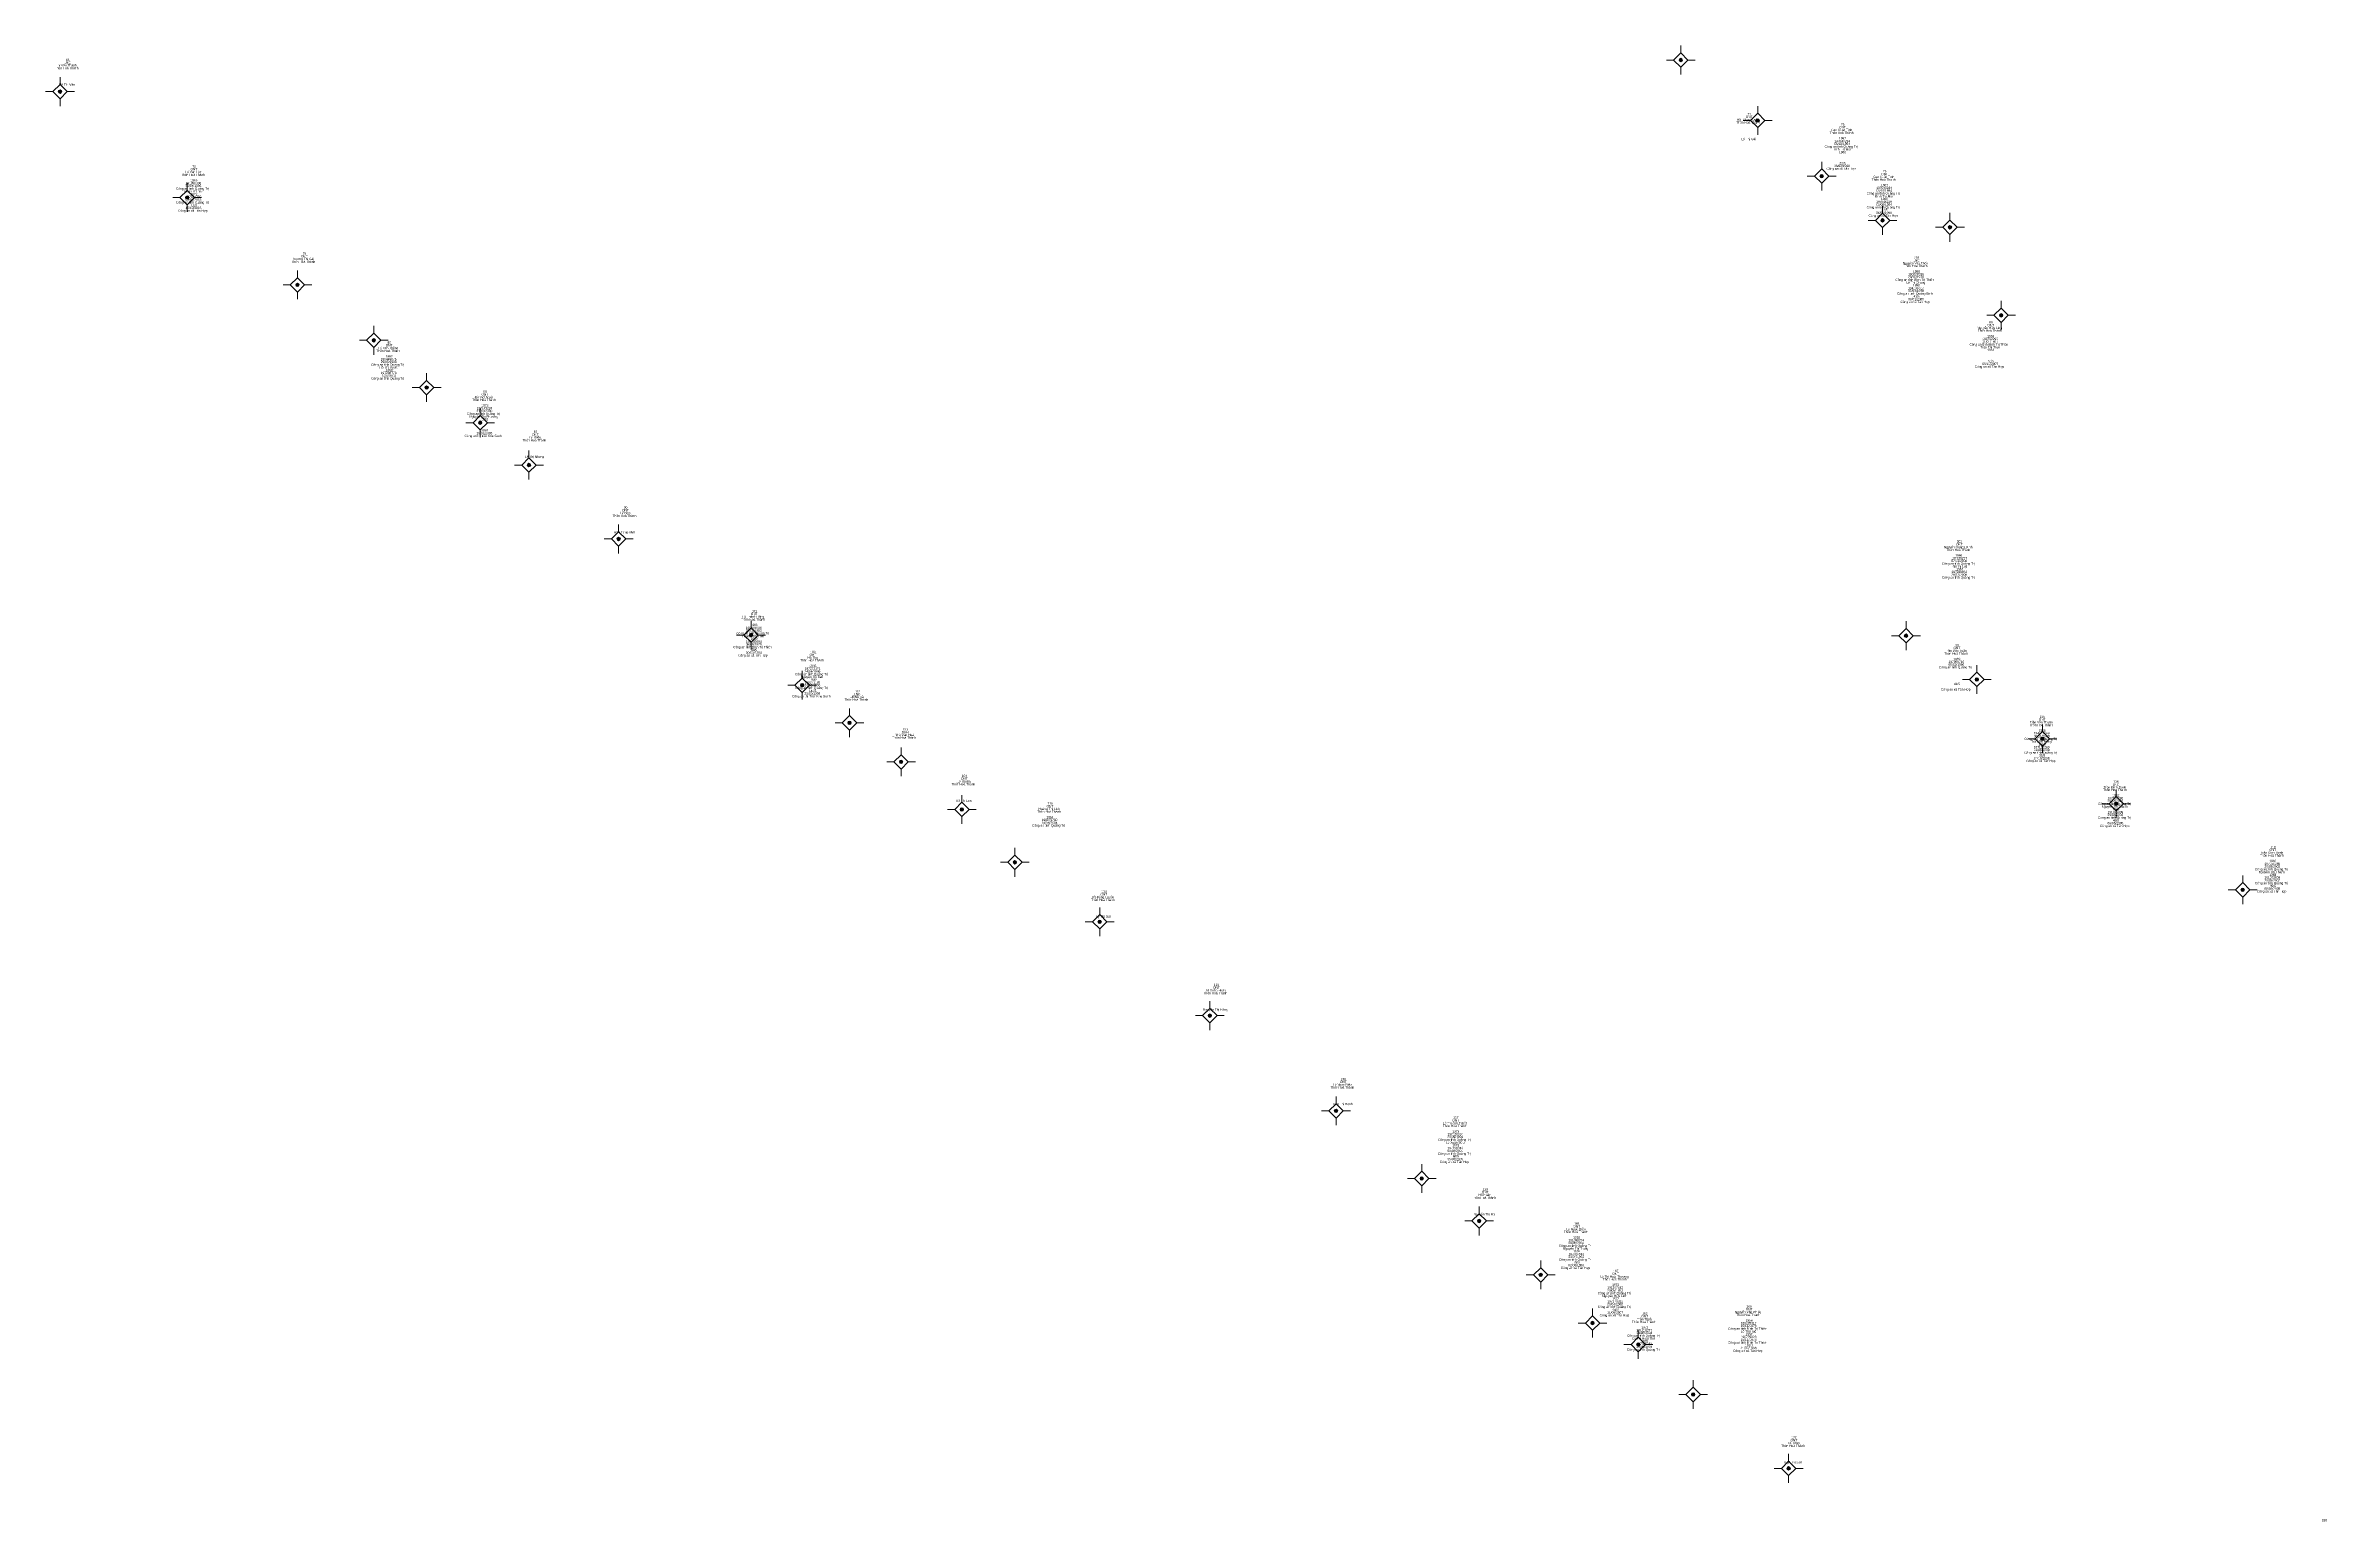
# Model space of a CAD drawing. Header units: metres. Extents: x 548344 to 551009, y 1840956 to 1844853.
# Drawn here: x 550104.4 to 550500.6, y 1841486.1 to 1841742.3 of the extents above; entities that cross this region are included whole.
import ezdxf
from ezdxf.enums import TextEntityAlignment as Align

# ---------------------------------------------------------------- set-up
doc = ezdxf.new("R2010")
doc.units = ezdxf.units.M
doc.header["$LTSCALE"] = 0.16
doc.layers.add('11', color=7, linetype='Continuous', lineweight=13)
doc.layers.add('15', color=7, linetype='Continuous')

msp = doc.modelspace()

# ---------------------------------------------------------------- hatches: boundary and pattern name
at = {"layer": '11'}
for points in [[(550388.7195, 1841739.78, 1), (550388.1195, 1841739.78, 1)], [(550107.2095, 1841734.29, 1), (550106.6095, 1841734.29, 1)], [(550402.0895, 1841729.3, 1), (550401.4895, 1841729.3, 1)], [(550413.1995, 1841719.63, 1), (550412.5995, 1841719.63, 1)], [(550129.2995, 1841715.9, 1), (550128.6995, 1841715.9, 1)], [(550423.7795, 1841711.95, 1), (550423.1795, 1841711.95, 1)], [(550435.4795, 1841710.74, 1), (550434.8795, 1841710.74, 1)], [(550148.4495, 1841700.74, 1), (550147.8495, 1841700.74, 1)], [(550444.3695, 1841695.47, 1), (550443.7695, 1841695.47, 1)], [(550161.7095, 1841691.13, 1), (550161.1095, 1841691.13, 1)], [(550170.8895, 1841682.92, 1), (550170.2895, 1841682.92, 1)], [(550180.1995, 1841676.82, 1), (550179.5995, 1841676.82, 1)], [(550188.6695, 1841669.47, 1), (550188.0695, 1841669.47, 1)], [(550204.2395, 1841656.64, 1), (550203.6395, 1841656.64, 1)], [(550227.2395, 1841639.96, 1), (550226.6395, 1841639.96, 1)], [(550427.8495, 1841639.85, 1), (550427.2495, 1841639.85, 1)], [(550236.1195, 1841631.25, 1), (550235.5195, 1841631.25, 1)], [(550440.1495, 1841632.25, 1), (550439.5495, 1841632.25, 1)], [(550244.3395, 1841624.72, 1), (550243.7395, 1841624.72, 1)], [(550451.5495, 1841621.94, 1), (550450.9495, 1841621.94, 1)], [(550253.2995, 1841617.94, 1), (550252.6995, 1841617.94, 1)], [(550263.8595, 1841609.68, 1), (550263.2595, 1841609.68, 1)], [(550464.3595, 1841610.67, 1), (550463.7595, 1841610.67, 1)], [(550273.0695, 1841600.51, 1), (550272.4695, 1841600.51, 1)], [(550486.3295, 1841595.73, 1), (550485.7295, 1841595.73, 1)], [(550287.7995, 1841590.18, 1), (550287.1995, 1841590.18, 1)], [(550306.9295, 1841573.89, 1), (550306.3295, 1841573.89, 1)], [(550328.8495, 1841557.35, 1), (550328.2495, 1841557.35, 1)], [(550343.7395, 1841545.62, 1), (550343.1395, 1841545.62, 1)], [(550353.7095, 1841538.24, 1), (550353.1095, 1841538.24, 1)], [(550364.3995, 1841528.88, 1), (550363.7995, 1841528.88, 1)], [(550373.3995, 1841520.52, 1), (550372.7995, 1841520.52, 1)], [(550381.3495, 1841516.8, 1), (550380.7495, 1841516.8, 1)], [(550390.8795, 1841508.12, 1), (550390.2795, 1841508.12, 1)], [(550407.4595, 1841495.29, 1), (550406.8595, 1841495.29, 1)]]:
    msp.add_hatch(color=256, dxfattribs=at).paths.add_polyline_path(points)

# ---------------------------------------------------------------- linework, layer by layer
for p, q in [((550388.42, 1841742.28), (550388.42, 1841741.03)), ((550387.17, 1841739.78), (550385.92, 1841739.78)), ((550388.42, 1841738.53), (550388.42, 1841737.28)), ((550390.92, 1841739.78), (550389.67, 1841739.78)), ((550106.91, 1841736.79), (550106.91, 1841735.54)), ((550105.66, 1841734.29), (550104.41, 1841734.29)), ((550106.91, 1841733.04), (550106.91, 1841731.79)), ((550109.41, 1841734.29), (550108.16, 1841734.29)), ((550401.79, 1841731.8), (550401.79, 1841730.55)), ((550400.54, 1841729.3), (550399.29, 1841729.3)), ((550401.79, 1841728.05), (550401.79, 1841726.8)), ((550404.29, 1841729.3), (550403.04, 1841729.3)), ((550411.65, 1841719.63), (550410.4, 1841719.63)), ((550412.9, 1841722.13), (550412.9, 1841720.88)), ((550415.4, 1841719.63), (550414.15, 1841719.63)), ((550127.75, 1841715.9), (550126.5, 1841715.9)), ((550129, 1841718.4), (550129, 1841717.15)), ((550129, 1841714.65), (550129, 1841713.4)), ((550131.5, 1841715.9), (550130.25, 1841715.9)), ((550412.9, 1841718.38), (550412.9, 1841717.13)), ((550422.23, 1841711.95), (550420.98, 1841711.95)), ((550423.48, 1841714.45), (550423.48, 1841713.2)), ((550423.48, 1841710.7), (550423.48, 1841709.45)), ((550425.98, 1841711.95), (550424.73, 1841711.95)), ((550433.93, 1841710.74), (550432.68, 1841710.74)), ((550435.18, 1841713.24), (550435.18, 1841711.99)), ((550437.68, 1841710.74), (550436.43, 1841710.74)), ((550435.18, 1841709.49), (550435.18, 1841708.24)), ((550148.15, 1841703.24), (550148.15, 1841701.99)), ((550146.9, 1841700.74), (550145.65, 1841700.74)), ((550148.15, 1841699.49), (550148.15, 1841698.24)), ((550150.65, 1841700.74), (550149.4, 1841700.74)), ((550442.82, 1841695.47), (550441.57, 1841695.47)), ((550444.07, 1841697.97), (550444.07, 1841696.72)), ((550446.57, 1841695.47), (550445.32, 1841695.47)), ((550160.16, 1841691.13), (550158.91, 1841691.13)), ((550161.41, 1841693.63), (550161.41, 1841692.38)), ((550163.91, 1841691.13), (550162.66, 1841691.13)), ((550444.07, 1841694.22), (550444.07, 1841692.97)), ((550161.41, 1841689.88), (550161.41, 1841688.63)), ((550169.34, 1841682.92), (550168.09, 1841682.92)), ((550170.59, 1841685.42), (550170.59, 1841684.17)), ((550173.09, 1841682.92), (550171.84, 1841682.92)), ((550170.59, 1841681.67), (550170.59, 1841680.42)), ((550179.9, 1841679.32), (550179.9, 1841678.07)), ((550178.65, 1841676.82), (550177.4, 1841676.82)), ((550179.9, 1841675.57), (550179.9, 1841674.32)), ((550182.4, 1841676.82), (550181.15, 1841676.82)), ((550188.37, 1841671.97), (550188.37, 1841670.72)), ((550187.12, 1841669.47), (550185.87, 1841669.47)), ((550188.37, 1841668.22), (550188.37, 1841666.97)), ((550190.87, 1841669.47), (550189.62, 1841669.47)), ((550203.94, 1841659.14), (550203.94, 1841657.89)), ((550202.69, 1841656.64), (550201.44, 1841656.64)), ((550203.94, 1841655.39), (550203.94, 1841654.14)), ((550206.44, 1841656.64), (550205.19, 1841656.64)), ((550225.69, 1841639.96), (550224.44, 1841639.96)), ((550226.94, 1841642.46), (550226.94, 1841641.21)), ((550229.44, 1841639.96), (550228.19, 1841639.96)), ((550426.3, 1841639.85), (550425.05, 1841639.85)), ((550427.55, 1841642.35), (550427.55, 1841641.1)), ((550430.05, 1841639.85), (550428.8, 1841639.85)), ((550226.94, 1841638.71), (550226.94, 1841637.46)), ((550427.55, 1841638.6), (550427.55, 1841637.35)), ((550235.82, 1841633.75), (550235.82, 1841632.5)), ((550438.6, 1841632.25), (550437.35, 1841632.25)), ((550439.85, 1841634.75), (550439.85, 1841633.5)), ((550442.35, 1841632.25), (550441.1, 1841632.25)), ((550234.57, 1841631.25), (550233.32, 1841631.25)), ((550235.82, 1841630), (550235.82, 1841628.75)), ((550238.32, 1841631.25), (550237.07, 1841631.25)), ((550439.85, 1841631), (550439.85, 1841629.75)), ((550242.79, 1841624.72), (550241.54, 1841624.72)), ((550244.04, 1841627.22), (550244.04, 1841625.97)), ((550244.04, 1841623.47), (550244.04, 1841622.22)), ((550246.54, 1841624.72), (550245.29, 1841624.72)), ((550451.25, 1841624.44), (550451.25, 1841623.19)), ((550253, 1841620.44), (550253, 1841619.19)), ((550450, 1841621.94), (550448.75, 1841621.94)), ((550451.25, 1841620.69), (550451.25, 1841619.44)), ((550453.75, 1841621.94), (550452.5, 1841621.94)), ((550251.75, 1841617.94), (550250.5, 1841617.94)), ((550253, 1841616.69), (550253, 1841615.44)), ((550255.5, 1841617.94), (550254.25, 1841617.94)), ((550263.56, 1841612.18), (550263.56, 1841610.93)), ((550464.06, 1841613.17), (550464.06, 1841611.92)), ((550262.31, 1841609.68), (550261.06, 1841609.68)), ((550263.56, 1841608.43), (550263.56, 1841607.18)), ((550266.06, 1841609.68), (550264.81, 1841609.68)), ((550462.81, 1841610.67), (550461.56, 1841610.67)), ((550464.06, 1841609.42), (550464.06, 1841608.17)), ((550466.56, 1841610.67), (550465.31, 1841610.67)), ((550271.52, 1841600.51), (550270.27, 1841600.51)), ((550272.77, 1841603.01), (550272.77, 1841601.76)), ((550275.27, 1841600.51), (550274.02, 1841600.51)), ((550272.77, 1841599.26), (550272.77, 1841598.01)), ((550484.78, 1841595.73), (550483.53, 1841595.73)), ((550486.03, 1841598.23), (550486.03, 1841596.98)), ((550488.53, 1841595.73), (550487.28, 1841595.73)), ((550287.5, 1841592.68), (550287.5, 1841591.43)), ((550486.03, 1841594.48), (550486.03, 1841593.23)), ((550286.25, 1841590.18), (550285, 1841590.18)), ((550287.5, 1841588.93), (550287.5, 1841587.68)), ((550290, 1841590.18), (550288.75, 1841590.18)), ((550306.63, 1841576.39), (550306.63, 1841575.14)), ((550305.38, 1841573.89), (550304.13, 1841573.89)), ((550306.63, 1841572.64), (550306.63, 1841571.39)), ((550309.13, 1841573.89), (550307.88, 1841573.89)), ((550327.3, 1841557.35), (550326.05, 1841557.35)), ((550328.55, 1841559.85), (550328.55, 1841558.6)), ((550328.55, 1841556.1), (550328.55, 1841554.85)), ((550331.05, 1841557.35), (550329.8, 1841557.35)), ((550343.44, 1841548.12), (550343.44, 1841546.87)), ((550342.19, 1841545.62), (550340.94, 1841545.62)), ((550343.44, 1841544.37), (550343.44, 1841543.12)), ((550345.94, 1841545.62), (550344.69, 1841545.62)), ((550353.41, 1841540.74), (550353.41, 1841539.49)), ((550352.16, 1841538.24), (550350.91, 1841538.24)), ((550353.41, 1841536.99), (550353.41, 1841535.74)), ((550355.91, 1841538.24), (550354.66, 1841538.24)), ((550362.85, 1841528.88), (550361.6, 1841528.88)), ((550364.1, 1841531.38), (550364.1, 1841530.13)), ((550366.6, 1841528.88), (550365.35, 1841528.88)), ((550364.1, 1841527.63), (550364.1, 1841526.38)), ((550371.85, 1841520.52), (550370.6, 1841520.52)), ((550373.1, 1841523.02), (550373.1, 1841521.77)), ((550375.6, 1841520.52), (550374.35, 1841520.52)), ((550373.1, 1841519.27), (550373.1, 1841518.02)), ((550379.8, 1841516.8), (550378.55, 1841516.8)), ((550381.05, 1841519.3), (550381.05, 1841518.05)), ((550383.55, 1841516.8), (550382.3, 1841516.8)), ((550381.05, 1841515.55), (550381.05, 1841514.3)), ((550390.58, 1841510.62), (550390.58, 1841509.37)), ((550389.33, 1841508.12), (550388.08, 1841508.12)), ((550390.58, 1841506.87), (550390.58, 1841505.62)), ((550393.08, 1841508.12), (550391.83, 1841508.12)), ((550407.16, 1841497.79), (550407.16, 1841496.54)), ((550405.91, 1841495.29), (550404.66, 1841495.29)), ((550407.16, 1841494.04), (550407.16, 1841492.79)), ((550409.66, 1841495.29), (550408.41, 1841495.29))]:
    msp.add_line(p, q, dxfattribs=at)
for points in [[(550388.42, 1841741.03), (550387.17, 1841739.78), (550388.42, 1841738.53), (550389.67, 1841739.78)], [(550106.91, 1841735.54), (550105.66, 1841734.29), (550106.91, 1841733.04), (550108.16, 1841734.29)], [(550401.79, 1841730.55), (550400.54, 1841729.3), (550401.79, 1841728.05), (550403.04, 1841729.3)], [(550412.9, 1841720.88), (550411.65, 1841719.63), (550412.9, 1841718.38), (550414.15, 1841719.63)], [(550129, 1841717.15), (550127.75, 1841715.9), (550129, 1841714.65), (550130.25, 1841715.9)], [(550423.48, 1841713.2), (550422.23, 1841711.95), (550423.48, 1841710.7), (550424.73, 1841711.95)], [(550435.18, 1841711.99), (550433.93, 1841710.74), (550435.18, 1841709.49), (550436.43, 1841710.74)], [(550148.15, 1841701.99), (550146.9, 1841700.74), (550148.15, 1841699.49), (550149.4, 1841700.74)], [(550444.07, 1841696.72), (550442.82, 1841695.47), (550444.07, 1841694.22), (550445.32, 1841695.47)], [(550161.41, 1841692.38), (550160.16, 1841691.13), (550161.41, 1841689.88), (550162.66, 1841691.13)], [(550170.59, 1841684.17), (550169.34, 1841682.92), (550170.59, 1841681.67), (550171.84, 1841682.92)], [(550179.9, 1841678.07), (550178.65, 1841676.82), (550179.9, 1841675.57), (550181.15, 1841676.82)], [(550188.37, 1841670.72), (550187.12, 1841669.47), (550188.37, 1841668.22), (550189.62, 1841669.47)], [(550203.94, 1841657.89), (550202.69, 1841656.64), (550203.94, 1841655.39), (550205.19, 1841656.64)], [(550226.94, 1841641.21), (550225.69, 1841639.96), (550226.94, 1841638.71), (550228.19, 1841639.96)], [(550427.55, 1841641.1), (550426.3, 1841639.85), (550427.55, 1841638.6), (550428.8, 1841639.85)], [(550235.82, 1841632.5), (550234.57, 1841631.25), (550235.82, 1841630), (550237.07, 1841631.25)], [(550439.85, 1841633.5), (550438.6, 1841632.25), (550439.85, 1841631), (550441.1, 1841632.25)], [(550244.04, 1841625.97), (550242.79, 1841624.72), (550244.04, 1841623.47), (550245.29, 1841624.72)], [(550451.25, 1841623.19), (550450, 1841621.94), (550451.25, 1841620.69), (550452.5, 1841621.94)], [(550253, 1841619.19), (550251.75, 1841617.94), (550253, 1841616.69), (550254.25, 1841617.94)], [(550464.06, 1841611.92), (550462.81, 1841610.67), (550464.06, 1841609.42), (550465.31, 1841610.67)], [(550263.56, 1841610.93), (550262.31, 1841609.68), (550263.56, 1841608.43), (550264.81, 1841609.68)], [(550272.77, 1841601.76), (550271.52, 1841600.51), (550272.77, 1841599.26), (550274.02, 1841600.51)], [(550486.03, 1841596.98), (550484.78, 1841595.73), (550486.03, 1841594.48), (550487.28, 1841595.73)], [(550287.5, 1841591.43), (550286.25, 1841590.18), (550287.5, 1841588.93), (550288.75, 1841590.18)], [(550306.63, 1841575.14), (550305.38, 1841573.89), (550306.63, 1841572.64), (550307.88, 1841573.89)], [(550328.55, 1841558.6), (550327.3, 1841557.35), (550328.55, 1841556.1), (550329.8, 1841557.35)], [(550343.44, 1841546.87), (550342.19, 1841545.62), (550343.44, 1841544.37), (550344.69, 1841545.62)], [(550353.41, 1841539.49), (550352.16, 1841538.24), (550353.41, 1841536.99), (550354.66, 1841538.24)], [(550364.1, 1841530.13), (550362.85, 1841528.88), (550364.1, 1841527.63), (550365.35, 1841528.88)], [(550373.1, 1841521.77), (550371.85, 1841520.52), (550373.1, 1841519.27), (550374.35, 1841520.52)], [(550381.05, 1841518.05), (550379.8, 1841516.8), (550381.05, 1841515.55), (550382.3, 1841516.8)], [(550390.58, 1841509.37), (550389.33, 1841508.12), (550390.58, 1841506.87), (550391.83, 1841508.12)], [(550407.16, 1841496.54), (550405.91, 1841495.29), (550407.16, 1841494.04), (550408.41, 1841495.29)]]:
    msp.add_lwpolyline(points, close=True, dxfattribs=at)
for centre in [(550388.4195, 1841739.78), (550106.9095, 1841734.29), (550401.7895, 1841729.3), (550412.8995, 1841719.63), (550128.9995, 1841715.9), (550423.4795, 1841711.95), (550435.1795, 1841710.74), (550148.1495, 1841700.74), (550444.0695, 1841695.47), (550161.4095, 1841691.13), (550170.5895, 1841682.92), (550179.8995, 1841676.82), (550188.3695, 1841669.47), (550203.9395, 1841656.64), (550226.9395, 1841639.96), (550427.5495, 1841639.85), (550235.8195, 1841631.25), (550439.8495, 1841632.25), (550244.0395, 1841624.72), (550451.2495, 1841621.94), (550252.9995, 1841617.94), (550263.5595, 1841609.68), (550464.0595, 1841610.67), (550272.7695, 1841600.51), (550486.0295, 1841595.73), (550287.4995, 1841590.18), (550306.6295, 1841573.89), (550328.5495, 1841557.35), (550343.4395, 1841545.62), (550353.4095, 1841538.24), (550364.0995, 1841528.88), (550373.0995, 1841520.52), (550381.0495, 1841516.8), (550390.5795, 1841508.12), (550407.1595, 1841495.29)]:
    msp.add_circle(centre, 0.3, dxfattribs=at)

# ---------------------------------------------------------------- texts
at = {"layer": '15'}
for s, width, p in [('Thôn Hoà Thành', 0.9, (550108.05, 1841738.19)), ('Lý Văn Thành', 0.9, (550108.085, 1841738.67)), ('LNC', 0.95, (550108.2, 1841739.15)), ('68', 0.85, (550108.23, 1841739.63)), ('Hồ Thị Vản', 0.9, (550108.12, 1841735.31)), ('77', 0.85, (550400.32, 1841730.19)), ('Thôn Hoà Thành', 0.9, (550400.14, 1841728.75)), ('Hồ Đăng Huyền', 0.9, (550400.15, 1841729.23)), ('ONT', 0.95, (550400.3, 1841729.71)), ('Thôn Hoà Thành', 0.9, (550416.36, 1841726.96)), ('Cao Xuân Tính', 0.85, (550416.39, 1841727.44)), ('ONT', 0.95, (550416.52, 1841727.92)), ('1967', 0.85, (550416.515, 1841726)), ('76', 0.85, (550416.545, 1841728.4)), ('Lý Thị Gái', 0.9, (550400.22, 1841725.87)), ('Công an tỉnh Quảng Trị', 0.9, (550416.27, 1841724.56)), ('05/10/1994', 0.9, (550416.445, 1841725.04)), ('197046234', 0.85, (550416.45, 1841725.52)), ('1968', 0.85, (550416.515, 1841723.6)), ('Thôn Hoà Thành', 0.9, (550130.01, 1841719.67)), ('Lý Văn Lộc', 0.9, (550130.08, 1841720.15)), ('191098308', 0.85, (550130.08, 1841718.23)), ('ONT', 0.95, (550130.17, 1841720.63)), ('1968', 0.85, (550130.165, 1841718.71)), ('78', 0.85, (550130.19, 1841721.11)), ('Công an xã Tân Hợp', 0.9, (550416.31, 1841720.72)), ('06/02/1998', 0.9, (550416.425, 1841721.2)), ('22/5', 0.85, (550416.53, 1841721.68)), ('Thôn Hoà Thành', 0.9, (550423.66, 1841718.83)), ('Cao Xuân Tính', 0.85, (550423.69, 1841719.31)), ('ONT', 0.95, (550423.82, 1841719.79)), ('75', 0.8, (550423.845, 1841720.27)), ('Công an tỉnh Quảng Trị', 0.9, (550129.92, 1841717.27)), ('Công an tỉnh Quảng Trị', 0.9, (550129.92, 1841714.87)), ('Phan Thị Nữ', 0.95, (550130.07, 1841716.79)), ('30/04/1996', 0.9, (550130.08, 1841717.75)), ('08/04/2005', 0.9, (550130.09, 1841715.35)), ('197081750', 0.85, (550130.09, 1841715.83)), ('1972', 0.85, (550130.175, 1841716.31)), ('11/5', 0.85, (550130.18, 1841714.39)), ('Công an tỉnh Quảng Trị', 0.9, (550423.57, 1841716.43)), ('05/10/1994', 0.9, (550423.745, 1841716.91)), ('05/05/1994', 0.9, (550423.745, 1841714.51)), ('197046229', 0.85, (550423.735, 1841714.99)), ('197046234', 0.85, (550423.75, 1841717.39)), ('1967', 0.85, (550423.815, 1841717.87)), ('1968', 0.85, (550423.815, 1841715.47)), ('Công an xã Tân Hợp', 0.9, (550129.96, 1841713.43)), ('10/10/2005', 0.9, (550130.09, 1841713.91)), ('Công an tỉnh Quảng Trị', 0.9, (550423.57, 1841714.03)), ('Công an xã Tân Hợp', 0.9, (550423.61, 1841712.59)), ('06/02/1998', 0.9, (550423.725, 1841713.07)), ('22/5', 0.85, (550423.83, 1841713.55)), ('Thôn Hoà Thành', 0.9, (550149.18, 1841704.57)), ('Vương Thị Gái', 0.9, (550149.205, 1841705.05)), ('ONT', 0.95, (550149.34, 1841705.53)), ('79', 0.8, (550149.365, 1841706.01)), ('Nguyễn Văn Thốn', 0.85, (550429.19, 1841704.32)), ('Thôn Hoà Thành', 0.9, (550429.21, 1841703.84)), ('190228386', 0.85, (550429.285, 1841702.4)), ('LNC', 0.95, (550429.36, 1841704.8)), ('1958', 0.85, (550429.365, 1841702.88)), ('216', 0.85, (550429.38, 1841705.28)), ('Công an tỉnh Bình Trị Thiên', 0.9, (550429.065, 1841701.44)), ('Công an tỉnh Quảng Bình', 0.9, (550429.1, 1841699.04)), ('Lê Thị Chung', 0.9, (550429.25, 1841700.96)), ('07/04/1998', 0.9, (550429.275, 1841699.52)), ('20/10/1978', 0.9, (550429.275, 1841701.92)), ('194139517', 0.85, (550429.29, 1841700)), ('1958', 0.85, (550429.365, 1841700.48)), ('43/5', 0.85, (550429.38, 1841698.56)), ('Công an xã Tân Hợp', 0.9, (550429.16, 1841697.6)), ('30/01/2005', 0.9, (550429.29, 1841698.08)), ('89', 0.8, (550164.095, 1841690.55)), ('Nguyễn Hữu Linh', 0.9, (550442.075, 1841693.09)), ('Thôn Hoà Thành', 0.9, (550442.09, 1841692.61)), ('31/01/1997', 0.9, (550442.165, 1841690.69)), ('190762295', 0.85, (550442.175, 1841691.17)), ('ONT', 0.95, (550442.25, 1841693.57)), ('1963', 0.85, (550442.25, 1841691.65)), ('80', 0.85, (550442.28, 1841694.05)), ('Công an tỉnh Quảng Trị', 0.9, (550163.82, 1841686.71)), ('Thôn Hoà Thành', 0.9, (550163.91, 1841689.11)), ('Lý Văn Thắng', 0.9, (550163.945, 1841689.59)), ('29/05/1993', 0.9, (550163.99, 1841687.19)), ('190449876', 0.85, (550163.985, 1841687.67)), ('ONT', 0.95, (550164.07, 1841690.07)), ('1962', 0.85, (550164.075, 1841688.15)), ('Công an tỉnh Bình Trị Thiên', 0.9, (550441.945, 1841690.21)), ('Công an xã Tân Hợp', 0.9, (550442.04, 1841686.37)), ('Trần Thị Thợi', 0.9, (550442.135, 1841689.73)), ('06/11/2007', 0.9, (550442.165, 1841686.85)), ('1963', 0.85, (550442.25, 1841689.25)), ('51/5', 0.85, (550442.26, 1841687.33)), ('Công an tỉnh Quảng Trị', 0.9, (550163.82, 1841684.31)), ('Hồ Thị Tuyết', 0.9, (550163.96, 1841686.23)), ('197208773', 0.85, (550163.995, 1841685.27)), ('14/6/2004', 0.9, (550164, 1841684.79)), ('1963', 0.85, (550164.07, 1841685.75)), ('Thôn Hoà Thành', 0.9, (550180.55, 1841680.58)), ('Đỗ Viết Mười', 0.95, (550180.595, 1841681.06)), ('31/10/2000', 0.9, (550180.625, 1841678.66)), ('197148234', 0.85, (550180.64, 1841679.14)), ('ONT', 0.95, (550180.71, 1841681.54)), ('1973', 0.85, (550180.71, 1841679.62)), ('88', 0.85, (550180.73, 1841682.02)), ('Công an tỉnh Quảng Trị', 0.9, (550180.46, 1841678.18)), ('Nguyễn Thị Phương', 0.9, (550180.505, 1841677.7)), ('19/01/2005', 0.9, (550180.63, 1841674.82)), ('386/1', 0.85, (550180.695, 1841675.3)), ('1981', 0.8, (550180.705, 1841677.22)), ('ONT', 0.95, (550189.47, 1841674.56)), ('87', 0.85, (550189.49, 1841675.04)), ('Công an thị trấn Khe Sanh', 0.9, (550180.425, 1841674.34)), ('Thôn Hoà Thành', 0.9, (550189.31, 1841673.6)), ('Lê Thị Nhung', 0.9, (550189.35, 1841670.72)), ('Lý Thiểu', 0.9, (550189.425, 1841674.08)), ('Thôn Hoà Thành', 0.9, (550204.96, 1841660.47)), ('Lý Hợp', 0.9, (550205.09, 1841660.95)), ('ONT', 0.95, (550205.12, 1841661.43)), ('90', 0.85, (550205.15, 1841661.91)), ('Hồ Thị Nghiệm', 0.9, (550204.98, 1841657.59)), ('Nguyễn Quang Dinh', 0.9, (550436.61, 1841655.04)), ('ONT', 0.95, (550436.81, 1841655.52)), ('302', 0.85, (550436.825, 1841656)), (' Công an tỉnh Quảng Trị', 0.9, (550436.555, 1841652.16)), ('Thôn Hoà Thành', 0.9, (550436.65, 1841654.56)), ('Trần thị Luỹ', 0.95, (550436.71, 1841651.68)), (' 07/11/2000', 0.9, (550436.72, 1841652.64)), (' 197150277', 0.85, (550436.715, 1841653.12)), (' 197239862', 0.85, (550436.725, 1841650.72)), ('1966 ', 0.85, (550436.795, 1841653.6)), (' 1967', 0.9, (550436.8, 1841651.2)), (' Công an tỉnh Quảng Trị', 0.9, (550436.555, 1841649.76)), (' 28/12/2006', 0.9, (550436.725, 1841650.24)), ('Lý Thành Đồng', 0.9, (550227.33, 1841642.95)), ('ONT', 0.95, (550227.48, 1841643.43)), ('101', 0.8, (550227.505, 1841643.91)), ('Công an tỉnh Quảng Trị', 0.9, (550227.23, 1841640.07)), ('Thôn Hoà Thành', 0.9, (550227.32, 1841642.47)), ('Hoàng Thị Hiền', 0.9, (550227.33, 1841639.59)), ('29/05/1993', 0.9, (550227.4, 1841640.55)), ('190449088', 0.85, (550227.39, 1841641.03)), ('1960', 0.85, (550227.475, 1841641.51)), ('1963', 0.85, (550227.48, 1841639.11)), ('Công an tỉnh Bình Trị Thiên', 0.9, (550227.175, 1841637.67)), ('Công an xã Tân Hợp', 0.9, (550227.27, 1841636.23)), ('06/08/1979', 0.9, (550227.39, 1841638.15)), ('30/03/2004', 0.9, (550227.405, 1841636.71)), ('190449094', 0.85, (550227.41, 1841638.63)), ('30/5', 0.85, (550227.49, 1841637.19)), ('Thôn Hoà Thành', 0.9, (550237.53, 1841635.38)), ('Hồ Thụ', 0.9, (550237.655, 1841635.86)), ('ONT', 0.95, (550237.69, 1841636.34)), ('100', 0.85, (550237.705, 1841636.82)), ('Thôn Hoà Thành', 0.9, (550436.23, 1841636.56)), ('Trần Đức Tuấn', 0.9, (550436.25, 1841637.04)), ('197090716', 0.85, (550436.305, 1841635.12)), ('ONT', 0.95, (550436.39, 1841637.52)), ('1969', 0.85, (550436.38, 1841635.6)), ('99', 0.8, (550436.415, 1841638)), ('Công an tỉnh Quảng Trị', 0.9, (550237.44, 1841632.98)), ('Nguyễn Thị Sen', 0.85, (550237.535, 1841632.5)), ('24/04/1996', 0.9, (550237.6, 1841633.46)), ('24/05/1996', 0.9, (550237.6, 1841631.06)), ('190271199', 0.85, (550237.605, 1841631.54)), ('197272171', 0.85, (550237.62, 1841633.94)), ('1945', 0.85, (550237.68, 1841634.42)), ('1949', 0.85, (550237.68, 1841632.02)), ('Công an tỉnh Quảng Trị', 0.9, (550436.14, 1841634.16)), ('05/02/1996', 0.9, (550436.3, 1841634.64)), ('41/5', 0.85, (550436.4, 1841631.28)), ('Công an thị Trấn Khe Sanh', 0.9, (550237.4, 1841629.14)), ('Công an tỉnh Quảng Trị', 0.9, (550237.44, 1841630.58)), ('22/05/1998', 0.9, (550237.595, 1841629.62)), ('144/1', 0.85, (550237.675, 1841630.1)), ('Thôn Hoà Thành', 0.9, (550245.23, 1841628.55)), ('UBND xã', 0.95, (550245.325, 1841629.03)), ('LNC', 0.95, (550245.38, 1841629.51)), ('102', 0.85, (550245.405, 1841629.99)), ('Công an xã Tân Hợp', 0.9, (550436.18, 1841630.32)), ('103', 0.85, (550253.73, 1841623.39)), ('Thôn Hoà Thành', 0.9, (550451.03, 1841624.14)), ('Trần Văn Thuân', 0.9, (550451.03, 1841624.62)), ('ONT', 0.95, (550451.19, 1841625.1)), ('1968', 0.85, (550451.185, 1841623.18)), ('105', 0.85, (550451.21, 1841625.58)), ('Thôn Hoà Thành', 0.9, (550253.55, 1841621.95)), ('Nhà Văn Hoá', 0.9, (550253.585, 1841622.43)), ('DVH', 0.95, (550253.7, 1841622.91)), ('Công an tỉnh Quảng Trị', 0.9, (550450.94, 1841621.74)), ('Công an tỉnh Quảng Trị', 0.9, (550450.94, 1841619.34)), ('Trần Thị Hồng', 0.9, (550451.05, 1841621.26)), ('06/11/2000', 0.9, (550451.105, 1841622.22)), ('11/08/2000', 0.9, (550451.105, 1841619.82)), ('194011289', 0.85, (550451.105, 1841622.7)), ('197150289', 0.85, (550451.105, 1841620.3)), ('1969', 0.85, (550451.18, 1841620.78)), ('104', 0.85, (550263.995, 1841615.32)), ('Công an xã Tân Hợp', 0.9, (550450.98, 1841617.9)), ('24/10/2008', 0.9, (550451.095, 1841618.38)), ('35/5', 0.85, (550451.2, 1841618.86)), ('Thôn Hoà Thành', 0.9, (550263.81, 1841613.88)), ('Lý Thuận', 0.9, (550263.9, 1841614.36)), ('ONT', 0.95, (550263.97, 1841614.84)), ('Thôn Hoà Thành', 0.9, (550463.84, 1841612.87)), ('Trần Đình Danh', 0.95, (550463.845, 1841613.35)), ('197150280', 0.85, (550463.92, 1841611.43)), ('LNC', 0.95, (550463.99, 1841613.83)), ('1962', 0.85, (550464.005, 1841611.91)), ('106', 0.85, (550464.01, 1841614.31)), ('Hồ Thị Lan', 0.9, (550263.885, 1841611)), ('Thôn Hoà Thành', 0.9, (550278.7, 1841609.11)), ('Hoàng Thị Lịch', 0.9, (550278.72, 1841609.59)), ('14/06/2004', 0.9, (550278.785, 1841607.19)), ('190979730', 0.85, (550278.78, 1841607.67)), ('ONT', 0.95, (550278.86, 1841610.07)), ('1964', 0.85, (550278.855, 1841608.15)), ('115', 0.85, (550278.88, 1841610.55)), ('Công an tỉnh Quảng Trị', 0.9, (550463.75, 1841610.47)), ('Công an tỉnh Quảng Trị', 0.9, (550463.75, 1841608.07)), ('Nguyễn Thị Thanh', 0.9, (550463.815, 1841609.99)), ('08/06/2005', 0.9, (550463.92, 1841607.11)), ('29/08/2002', 0.85, (550463.915, 1841610.95)), ('29/08/2002', 0.85, (550463.915, 1841608.55)), ('191073809', 0.85, (550463.915, 1841609.03)), ('1968', 0.85, (550463.995, 1841609.51)), ('49/5', 0.85, (550464.01, 1841607.59)), ('Công an tỉnh Quảng Trị', 0.9, (550278.61, 1841606.71)), ('Công an xã Tân Hợp', 0.9, (550463.79, 1841606.63)), ('Thôn Hoà Thành', 0.9, (550491.1, 1841601.5)), ('Trần Đình Danh', 0.95, (550491.105, 1841601.98)), ('29/08/2002', 0.85, (550491.175, 1841599.58)), ('197150280', 0.85, (550491.18, 1841600.06)), ('ONT', 0.95, (550491.26, 1841602.46)), ('1962', 0.85, (550491.265, 1841600.54)), ('113', 0.85, (550491.28, 1841602.94)), ('Công an tỉnh Quảng Trị', 0.9, (550491.01, 1841599.1)), ('Công an tỉnh Quảng Trị', 0.9, (550491.01, 1841596.7)), ('Công an xã Tân Hợp', 0.9, (550491.05, 1841595.26)), ('Nguyễn Thị Thanh', 0.9, (550491.075, 1841598.62)), ('08/06/2005', 0.9, (550491.18, 1841595.74)), ('29/08/2002', 0.85, (550491.175, 1841597.18)), ('191073809', 0.85, (550491.175, 1841597.66)), ('1968', 0.85, (550491.255, 1841598.14)), ('49/5', 0.85, (550491.27, 1841596.22)), ('Thôn Hoà Thành', 0.9, (550288.06, 1841593.79)), ('Hồ Đăng Huyền', 0.9, (550288.07, 1841594.27)), ('ONT', 0.95, (550288.22, 1841594.75)), ('114', 0.85, (550288.245, 1841595.23)), ('Lý Thị Gái', 0.9, (550288.14, 1841590.91)), ('Thôn Hoà Thành', 0.9, (550307.61, 1841577.61)), ('Lê Xuân Huấn', 0.85, (550307.65, 1841578.09)), ('ONT', 0.95, (550307.77, 1841578.57)), ('116', 0.85, (550307.78, 1841579.05)), ('Nguyễn Thị Hồng', 0.9, (550307.59, 1841574.73)), ('Thôn Hoà Thành', 0.9, (550329.64, 1841561.23)), ('Lý Ngọc Điệp', 0.95, (550329.68, 1841561.71)), ('ONT', 0.95, (550329.8, 1841562.19)), ('136', 0.85, (550329.81, 1841562.67)), ('Trần Thị Hạnh', 0.9, (550329.66, 1841558.35)), ('137', 0.9, (550349.355, 1841555.99)), ('Công an tỉnh Quảng Trị', 0.9, (550349.09, 1841552.15)), ('Thôn Hoà Thành', 0.9, (550349.18, 1841554.55)), ('Lê Thị ánh Tuyết', 0.9, (550349.18, 1841555.03)), ('Lê Xuân Sửu', 0.85, (550349.245, 1841551.67)), ('20/09/1999', 0.9, (550349.25, 1841552.63)), ('197126334', 0.85, (550349.27, 1841553.11)), ('ONT', 0.95, (550349.34, 1841555.51)), ('1973', 0.85, (550349.34, 1841553.59)), ('Công an tỉnh Quảng Trị', 0.9, (550349.09, 1841549.75)), ('Công an xã Tân Hợp', 0.9, (550349.13, 1841548.31)), ('05/03/2005', 0.9, (550349.26, 1841548.79)), ('08/08/2001', 0.85, (550349.265, 1841550.23)), ('197156340', 0.85, (550349.26, 1841550.71)), ('1973', 0.85, (550349.34, 1841551.19)), ('60/5', 0.85, (550349.35, 1841549.27)), ('Thôn Hoà Thành', 0.9, (550354.29, 1841542.08)), ('Hồ Huấn', 0.9, (550354.38, 1841542.56)), ('ONT', 0.95, (550354.45, 1841543.04)), ('138', 0.85, (550354.455, 1841543.52)), ('Nguyễn Thị Nữ', 0.9, (550354.31, 1841539.2)), ('Thôn Hoà Thành', 0.9, (550370.19, 1841536.14)), ('Lý Ngọc Diễn', 0.9, (550370.225, 1841536.62)), ('ONT', 0.95, (550370.35, 1841537.1)), ('168', 0.85, (550370.355, 1841537.58)), ('Công an tỉnh Quảng Trị', 0.9, (550370.1, 1841533.74)), ('Nguyễn Thị Trang', 0.9, (550370.17, 1841533.26)), ('09/05/2004', 0.9, (550370.275, 1841534.22)), ('197024643', 0.85, (550370.275, 1841532.3)), ('191098374', 0.85, (550370.28, 1841534.7)), ('1969', 0.85, (550370.34, 1841535.18)), ('1974', 0.85, (550370.345, 1841532.78)), ('Công an tỉnh Quảng Trị', 0.9, (550370.1, 1841531.34)), ('Công an xã Tân Hợp', 0.9, (550370.14, 1841529.9)), ('02/06/1998', 0.9, (550370.255, 1841530.38)), ('21/04/1992', 0.85, (550370.265, 1841531.82)), ('29/5', 0.85, (550370.36, 1841530.86)), ('Lý Thị Hoài Thương', 0.9, (550376.91, 1841528.4)), ('Thôn Hoà Thành', 0.9, (550376.95, 1841527.92)), ('ONT', 0.95, (550377.11, 1841528.88)), ('167', 0.9, (550377.125, 1841529.36)), ('Công an tỉnh Quảng Trị', 0.9, (550376.86, 1841525.52)), ('Nguyễn Hữu Linh', 0.9, (550376.935, 1841525.04)), ('29/05/1993', 0.9, (550377.03, 1841526)), ('191257492', 0.85, (550377.03, 1841526.48)), ('197178312', 0.85, (550377.03, 1841524.08)), ('1972', 0.85, (550377.115, 1841526.96)), ('1972', 0.85, (550377.115, 1841524.56)), ('Công an tỉnh Quảng Trị', 0.9, (550376.86, 1841523.12)), ('Công an xã Tân Hợp', 0.9, (550376.9, 1841521.68)), ('23/04/2008', 0.9, (550377.015, 1841523.6)), ('11/06/2007', 0.9, (550377.025, 1841522.16)), ('64/5', 0.85, (550377.12, 1841522.64)), ('Thôn Hoà Thành', 0.9, (550382.01, 1841520.53)), ('Trần Thoả', 0.9, (550382.095, 1841521.01)), ('ONT', 0.95, (550382.17, 1841521.49)), ('166', 0.85, (550382.18, 1841521.97)), ('Nguyễn Văn Phiếu', 0.9, (550400.11, 1841522.23)), ('Thôn Hoà Thành', 0.9, (550400.13, 1841521.75)), ('190229317', 0.85, (550400.21, 1841520.31)), ('ONT', 0.95, (550400.29, 1841522.71)), ('1956', 0.85, (550400.29, 1841520.79)), ('169', 0.85, (550400.3, 1841523.19)), ('Công an tỉnh Quảng Trị', 0.9, (550381.92, 1841518.13)), ('Lý Thị Hoài Thơ', 0.95, (550382.015, 1841517.65)), ('29/05/1993', 0.9, (550382.09, 1841516.21)), ('14/06/2004', 0.9, (550382.095, 1841518.61)), ('191216277', 0.85, (550382.09, 1841519.09)), ('197045351', 0.85, (550382.1, 1841516.69)), ('1975', 0.85, (550382.16, 1841517.17)), ('1972', 0.85, (550382.175, 1841519.57)), ('Công an tỉnh Bình Trị Thiên', 0.9, (550399.985, 1841519.35)), ('Công an tỉnh Bình Trị Thiên', 0.9, (550399.985, 1841516.95)), ('15/11/1978', 0.9, (550400.195, 1841519.83)), ('15/11/1978', 0.9, (550400.195, 1841517.43)), ('Lê Thị Huệ', 0.9, (550400.205, 1841518.87)), ('190229328', 0.85, (550400.2, 1841517.91)), ('191/1', 0.85, (550400.275, 1841516.47)), ('1957', 0.85, (550400.285, 1841518.39)), ('Công an tỉnh Quảng Trị', 0.9, (550381.92, 1841515.73)), ('Công an xã Tân Hợp', 0.9, (550400.08, 1841515.51)), ('21/07/1998', 0.9, (550400.195, 1841515.99)), ('170', 0.85, (550408.095, 1841500.46)), ('Thôn Hoà Thành', 0.9, (550407.92, 1841499.02)), ('Lê Tông', 0.85, (550408.03, 1841499.5)), ('ONT', 0.95, (550408.08, 1841499.98)), ('Ngô Thị Sơn', 0.85, (550407.975, 1841496.14)), ('188', 0.85, (550500.205, 1841486.1))]:
    msp.add_text(s, height=0.4, dxfattribs=dict(at, width=width)).set_placement(p, align=Align.CENTER)
for p in [(550416.405, 1841724.08), (550423.705, 1841715.95)]:
    msp.add_text('Đinh Thị Mai', height=0.4, dxfattribs=at).set_placement(p, align=Align.CENTER)

doc.saveas('drawing.dxf')
